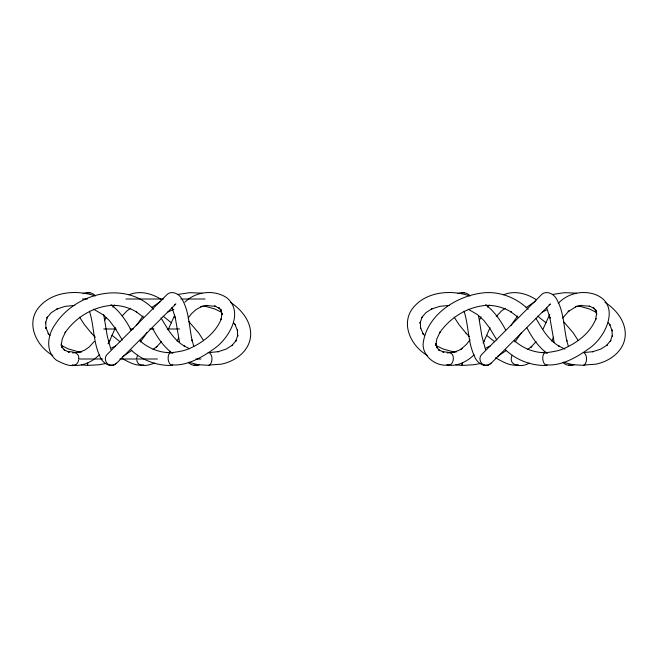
<?xml version="1.0" encoding="UTF-8"?>
<svg xmlns="http://www.w3.org/2000/svg" width="658" height="658" viewBox="0 0 658 658"><rect width="100%" height="100%" fill="white"/><g stroke="black" fill="none" stroke-linecap="round" stroke-linejoin="round"><path stroke-width="0.99" d="M61.391 343.904L61.194 345.228L62.255 338.829L65.537 331.969L65.052 332.767C75.719 317.263 93.568 306.365 112.493 305.353L111.671 305.419C120.463 305.106 129.264 307.525 136.757 312.114L136.206 311.785L143.444 317.255M435.999 343.904L435.793 345.228L436.854 338.829L440.136 331.969L439.651 332.767C450.319 317.263 468.167 306.365 487.093 305.353L486.27 305.419C495.063 305.106 503.864 307.525 511.356 312.114L510.805 311.785L518.052 317.255M136.675 358.396L137.538 355.271M462.615 362.583L461.595 365.387L455.862 364.845M87.753 363.833L86.996 365.387L81.263 364.845M78.606 360.214C76.344 370.684 62.181 363.158 56.473 360.23C45.377 351.75 47.466 335.49 54.63 325.241C74.757 292.892 125.489 279.921 153.577 309.244M612.425 335.226L610.287 341.362L610.871 340.318L606.429 345.639L607.276 344.957L600.713 349.127L592.578 351.75L593.228 351.635L583.276 352.606M115.397 327.684L109.491 341.239M168.144 329.831L174.65 315.24M490.004 327.684L484.091 341.239M543.097 328.959L549.751 314.384M512.138 355.271C507.252 366.465 522.666 367.583 529.32 363.06M104.754 320.249L106.078 317.501M177.109 341.05L178.598 337.957M479.353 320.249L481.105 316.761M551.708 341.05L553.567 337.184M107.994 343.821L109.919 340.499M483.046 343.04L484.518 340.499M136.288 325.554L143.016 316.013M147.088 332.446L140.36 341.987M510.888 325.554L517.616 316.013M521.695 332.446L514.967 341.987M188.114 318.077L191.741 313.447L196.273 309.449L202.031 306.324L200.846 306.809L206.809 305.402L205.502 305.468L215.783 306.348L214.582 305.978L219.871 308.561L218.76 307.747L221.524 311.127M470.108 339.709L466.506 344.315L461.126 349.102L462.097 348.378L459.268 350.146L453.378 352.417L454.629 352.046L447.16 352.959M562.722 318.077L568.981 310.847L568.142 311.629L576.63 306.324L575.454 306.809L581.409 305.402L580.101 305.468L589.478 306.233M112.896 307.113L114.665 304.999M94.365 341.362L89.282 346.898L84.668 350.146L78.779 352.417L80.029 352.046L72.553 352.959M122.24 315.906L126.714 311.102L130.621 308.298M161.498 341.584L156.39 347.161L157.221 346.379L153.075 349.439M168.983 352.762L170.151 351.356M487.504 307.113L489.264 304.999M496.231 316.646L501.314 311.102L505.221 308.298M536.097 341.584L530.99 347.161L531.82 346.379L527.683 349.439M543.582 352.762L544.758 351.356M99.457 354.851L94.925 358.709M474.056 354.851C467.04 361.686 456.726 367.024 446.807 364.845M558.247 303.404C567.171 293.657 581.524 290.211 594.067 294.085C622.024 303.519 605.936 337.686 588.433 348.954C576.104 357.722 560.682 366.555 545.211 364.754C542.973 362.583 542.447 359.169 542.883 356.192C543.146 354.975 543.607 353.724 544.635 352.943C550.853 351.931 557.227 351.413 563.158 348.929C577.074 342.983 590.366 333.006 596.041 318.53L595.605 319.624L596.658 313.298L596.633 314.631L595.432 309.309L596.674 311.802L593.36 307.747L594.47 308.561L589.181 305.978M116.482 363.101C110.618 369.056 101.702 362.443 99.736 355.953C93.132 341.88 94.201 325.8 89.439 311.193M491.082 363.101C485.217 369.056 476.302 362.443 474.344 355.953C467.739 341.88 468.809 325.8 464.038 311.193M184.89 302.17C195.582 291.478 213.636 289.339 226.434 297.49C244.743 312.065 228.828 338.697 213.825 348.954C201.504 357.722 186.082 366.555 170.611 364.754C168.374 362.583 167.839 359.169 168.275 356.192C168.547 354.975 168.999 353.724 170.027 352.943C176.254 351.931 182.628 351.413 188.558 348.929C202.475 342.983 215.758 333.006 221.433 318.53L221.006 319.624L222.05 313.298L222.026 314.631L220.833 309.309L221.252 310.65M151.546 307.623L160.585 301.422M131.839 350.377L122.791 356.578M526.145 307.623L535.193 301.422M506.438 350.377L497.39 356.578M174.436 304.86L175.834 303.963L116.614 363.191L113.892 365.05L109.31 365.28M549.043 304.86L550.433 303.963L491.213 363.191L488.499 365.05L485.546 365.338M93.954 359.424C87.736 363.479 79.659 366.745 72.207 364.845M172.569 365.026L171.853 365.404C156.875 365.947 141.922 360.181 131 349.941M547.168 365.026L546.453 365.404C531.475 365.947 516.522 360.181 505.607 349.941M167.658 312.114L173.786 309.26M111.391 348.041L115.718 345.886M542.266 312.114L546.584 309.967M485.999 348.041L490.317 345.886M154.72 363.06C149.341 364.993 138.147 368.686 136.749 360.074M143.781 364.754C136.116 366.646 128.277 361.777 121.763 358.265M518.389 364.754C510.361 366.671 502.268 361.464 495.499 357.755M198.379 364.845C194.941 366.218 190.869 365.017 188.287 362.476M572.986 364.845C569.54 366.218 565.469 365.017 562.894 362.476M129.067 294.768C140.006 290.129 152.426 293.558 161.926 299.9M503.666 294.768C514.605 290.129 527.025 293.558 536.525 299.9M82.998 293.641C87.193 291.897 92.35 292.341 95.533 295.812M457.598 293.641C461.801 291.897 466.95 292.341 470.133 295.812M199.481 364.631L197.03 365.28L193.904 365.05M574.08 364.631L571.629 365.28L568.512 365.05M208.158 352.704L218.629 351.635L217.979 351.75L226.113 349.127L232.677 344.957L231.83 345.639L236.271 340.318L235.687 341.362L237.826 335.226L237.645 336.427L237.374 329.831L237.628 330.966L234.922 324.271L235.531 325.101L233.623 322.708M178.129 294.397L189.965 292.662L201.883 293.155M105.247 363.603L99.374 364.738L87.72 365.404L87.695 363.101M552.728 294.397L564.564 292.662L576.49 293.155M479.855 363.603L473.974 364.738L462.319 365.404L462.294 363.101M74.749 305.419L65.158 306.348L56.925 309.005L57.723 308.561L51.25 312.673L46.776 318.028L47.508 317.082L45.369 323.234L45.715 322.058L45.986 328.638L45.904 327.47L48.585 334.124L48.133 333.203L50.016 335.572M449.348 305.419L439.758 306.348L431.533 309.005L432.322 308.561L425.849 312.673L421.375 318.028L422.107 317.082L419.969 323.234L420.314 322.058L420.585 328.638L420.503 327.47L423.193 334.124L422.732 333.203L424.616 335.572M82.39 299.012L87.44 299.012M125.933 299.012L163.546 299.012M180.777 299.012L205.033 299.012M103.734 329L116.162 329M130.07 329L133.525 329M149.859 329L153.939 329M167.214 329L179.65 329M78.343 358.997L102.714 358.997M119.83 358.997L157.451 358.997M195.936 358.997L200.994 358.997M461.669 292.596L463.002 292.662M463.281 292.662L464.638 292.728M87.07 292.596L88.402 292.662M88.682 292.662L90.039 292.728M483.918 365.28L486.862 365.387M110.947 365.338L112.214 365.404M577.107 306.069L580.109 306.348L589.51 309.005L596.321 312.369M202.508 306.069L205.51 306.348L214.911 309.005L221.721 312.369M456.298 351.989L452.515 351.635L442.924 348.929L435.991 345.499M81.691 351.989L77.915 351.635L68.325 348.929L61.391 345.499M469.557 295.845C449.883 289.24 424.056 291.757 411.48 309.976C401.067 326.146 412.212 346.939 427.404 355.46M563.264 362.221L572.879 364.738L584.107 365.338C587.355 362.361 587.52 355.353 583.975 352.589M94.958 295.845C75.283 289.24 49.457 291.757 36.881 309.976C26.468 326.146 37.613 346.939 52.805 355.46M188.665 362.221L198.28 364.738L209.507 365.338C212.748 362.361 212.921 355.353 209.376 352.589M485.193 365.28C480.537 364.532 478.226 358.347 481.393 354.794L542.134 294.052C547.357 290.236 554.455 294.397 556.89 299.587C563.939 312.237 563.717 327.24 566.851 341.033L566.604 339.89L568.38 346.437M110.593 365.28C105.938 364.532 103.627 358.347 106.793 354.794L167.527 294.052C172.223 290.548 178.746 293.764 181.509 298.247M564.959 349.094L558.626 345.886L559.177 346.215C548.402 340.013 542.167 328.984 536.122 318.612M468.208 309.202L477.437 314.598L483.786 320.372L489.47 327.807L496.897 340.063M189.545 348.74L184.026 345.886L184.569 346.215C173.449 339.882 167.371 328.342 160.98 317.83M93.6 309.202L102.837 314.598L109.187 320.372L114.87 327.807L122.298 340.063M583.539 365.05L595.729 364.195C609.398 361.481 623.192 351.833 625.1 337.102C626.704 322.543 616.636 309.795 605.023 302.367M208.94 365.05L221.129 364.195C234.799 361.481 248.584 351.833 250.501 337.102C252.104 322.543 242.037 309.795 230.423 302.367M547.522 353.149L546.831 352.655L541.493 352.532L542.217 352.598C531.853 351.94 521.917 347.473 514.26 340.515L514.663 340.893M172.922 353.149L172.232 352.655L166.893 352.532L167.617 352.598C157.254 351.94 147.31 347.473 139.652 340.515L140.064 340.893M537.693 316.128L546.058 322.815M494.701 341.798L486.525 335.251M163.094 316.128L171.458 322.815M120.101 341.798L111.926 335.251M546.716 353.058C538.08 346.527 531.927 337.414 526.968 327.914M485.571 304.687C494.331 311.324 500.713 320.52 505.714 330.193M172.108 353.058C163.48 346.527 157.328 337.414 152.368 327.914M110.972 304.687C119.731 311.324 126.114 320.52 131.115 330.193M528.177 309.244C516.991 298.263 501.256 291.741 485.505 292.662C457.68 294.743 426.425 314.458 423.078 344.093C422.773 357.804 438.771 368.406 451.075 364.302C453 362.402 453.65 359.523 453.247 356.907C452.729 351.643 446.535 352.203 442.686 351.75L443.829 352.285L438.582 349.719L439.577 350.673L436.83 347.301M454.176 317.148L459.161 324.855L466.308 333.491M79.577 317.148L84.561 324.855L91.709 333.491M563.865 321.976L573.225 332.858L578.135 340.457M465.946 333.129L469.327 336.575M188.591 321.293L198.617 332.858L203.536 340.457M91.347 333.129L95.402 337.258M608.231 322.708L610.13 325.101L609.53 324.271L612.228 330.966L611.973 329.831L612.244 336.427M182.291 299.587C189.331 312.237 189.117 327.24 192.251 341.033L192.004 339.89L193.781 346.437M546.568 307.327L550.006 318.118L549.759 316.967L554.168 342.571M171.968 307.327L175.406 318.118L175.16 316.967L179.568 342.571M485.505 349.538L481.936 336.394L478.489 315.429M110.906 349.538L107.336 336.394L103.717 314.606M435.95 343.46L436.945 347.86M61.35 343.46L62.346 347.86L61.671 346.626L64.978 350.673L63.982 349.719L69.23 352.285L68.087 351.75C72.701 351.446 79.363 352.548 78.779 358.544"/></g></svg>
